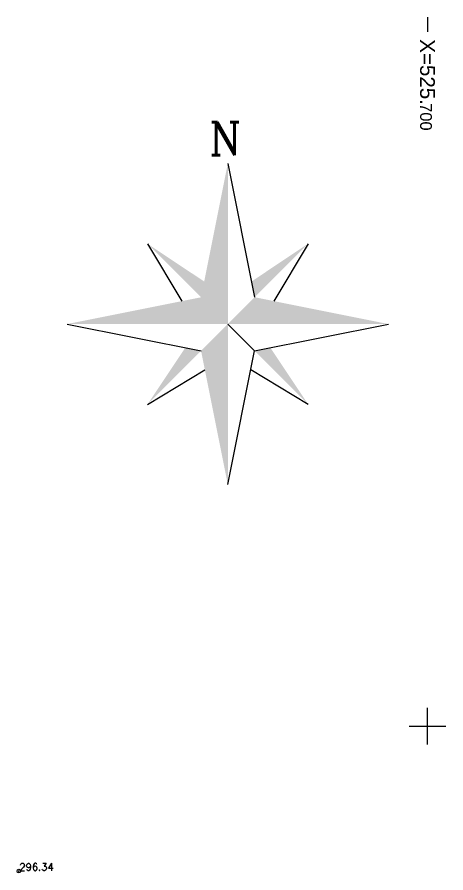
# Model space of a CAD drawing. Header units: millimetres. Extents: x 524954 to 526204, y 9523489 to 9524010.
# Drawn here: x 525644.3 to 525702.5, y 9523880.1 to 9523996.3 of the extents above; entities that cross this region are included whole.
import ezdxf

# ---------------------------------------------------------------- set-up
doc = ezdxf.new("R2010")
doc.units = ezdxf.units.MM
doc.header["$PDMODE"] = 32
doc.header["$PDSIZE"] = 0.5
for name, color, linetype in [('Annotation', 7, 'Continuous'), ('Calque1', 7, 'Continuous'), ('Carroyage', 7, 'Continuous'), ('TopoAlt', 3, 'Continuous'), ('TOPOJIS', 7, 'Continuous')]:
    doc.layers.add(name, color=color, linetype=linetype)
doc.styles.add('ROMANS', font='ROMANC')
doc.styles.add('Simplex 1.0', font='Simplex.shx', dxfattribs={"width": 0.99, "height": 1})
doc.styles.get("Standard").update_dxf_attribs({"font": 'arial.ttf'})

# ---------------------------------------------------------------- blocks, each defined once
blk = doc.blocks.new('TCPOINT M')
at = {"color": 0}
blk.add_point((0, 0), dxfattribs=at)
at = {"layer": 'TopoAlt', "style": 'Simplex 1.0', "width": 0.99}
blk.add_attdef('ALT', (0.15, 0.15), '', height=1, dxfattribs=at)
blk = doc.blocks.new('A$C43D639CB')
at = {"layer": 'Calque1', "color": 0}
for p, q in [((5.819, 11.638), (6.789, 6.789)), ((2.909, 8.728), (4.156, 6.65)), ((8.728, 8.728), (7.482, 6.65)), ((0, 5.819), (4.849, 4.849)), ((6.789, 4.849), (11.638, 5.819)), ((2.909, 2.909), (4.988, 4.156)), ((8.728, 2.909), (6.65, 4.156))]:
    blk.add_line(p, q, dxfattribs=at)
blk.add_lwpolyline([(5.819, 0), (6.789, 4.849), (5.819, 5.819)], dxfattribs=at)
for points in [[(5.819, 5.819), (5.819, 5.819), (5.819, 11.638), (4.849, 6.789)], [(2.909, 8.728), (4.849, 6.789), (4.963, 7.359)], [(8.728, 8.728), (6.789, 6.789), (6.675, 7.359)], [(0, 5.819), (4.849, 6.789), (5.819, 5.819)], [(5.819, 5.819), (11.638, 5.819), (6.789, 6.789)], [(5.819, 5.819), (5.819, 0), (4.849, 4.849)], [(2.909, 2.909), (4.849, 4.849), (4.279, 4.963)], [(8.728, 2.909), (6.789, 4.849), (7.359, 4.963)]]:
    blk.add_solid(points, dxfattribs=at)
at = {"layer": 'Calque1', "color": 0, "style": 'ROMANS'}
blk.add_text('N', height=1.199, dxfattribs=at).set_placement((5.135, 11.932))

msp = doc.modelspace()

# ---------------------------------------------------------------- linework, layer by layer
at = {"layer": 'Carroyage'}
for p, q in [((525700, 9523996.325), (525700, 9523994.325)), ((525700, 9523897.5), (525700, 9523902.5)), ((525697.5, 9523900), (525702.5, 9523900))]:
    msp.add_line(p, q, dxfattribs=at)

# ---------------------------------------------------------------- block references
at = {"layer": 'Calque1', "xscale": 3.75, "yscale": 3.75, "zscale": 3.75}
msp.add_blockref('A$C43D639CB', (525651.061, 9523932.809), dxfattribs=at)
at = {"layer": 'TOPOJIS'}
ref = msp.add_blockref('TCPOINT M', (525644.51, 9523880.318, 296.34), dxfattribs=at)
ref.add_attrib('ALT', '296.34', (525644.56, 9523880.368, 296.34), dxfattribs={"layer": 'TopoAlt', "height": 1, "style": 'Simplex 1.0', "width": 0.99})

# ---------------------------------------------------------------- texts
at = {"layer": 'Annotation'}
for s, height, p in [('X=525.', 2, (525699, 9523993.325)), ('700', 1.6, (525699, 9523984.635))]:
    msp.add_text(s, height=height, rotation=270, dxfattribs=at).set_placement(p)

doc.saveas('drawing.dxf')
